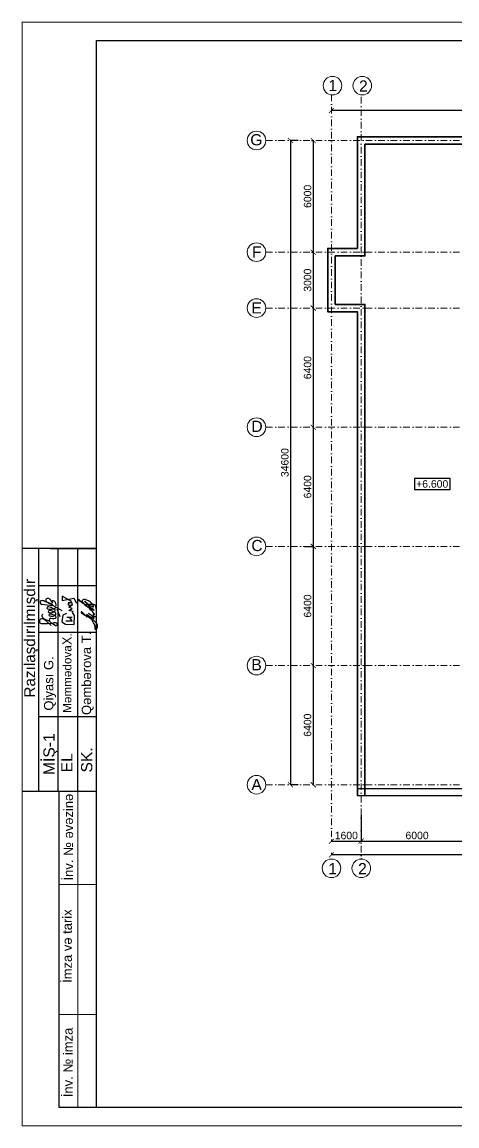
# Model space of a CAD drawing. Header units: millimetres. Extents: x 895788 to 1136524, y -21936 to 400945.
# Drawn here: x 1016239 to 1039591, y 271630 to 330912 of the extents above; entities that cross this region are included whole.
import ezdxf

# ---------------------------------------------------------------- set-up
doc = ezdxf.new("R2010")
doc.units = ezdxf.units.MM
doc.linetypes.add('Штрихпунктирная', pattern=[670.277762, 352.777767, -176.388884, 0, -141.111112])
for name, color, linetype, lineweight in [('0_Pen_No__1', 7, 'Continuous', 15), ('0_Ном._пера__7', 7, 'Continuous', 60), ('LLLLLLLL', 7, 'Continuous', 30), ('невидимка_Ном._пера__241_Ном._пера__7', 7, 'Continuous', 60), ('оси_Ном._пера__1', 7, 'Continuous', 15), ('оси_Ном._пера__242_Ном._пера__21', 7, 'Continuous', 30), ('перегородка_Ном._пера__7_Ном._пера__7', 7, 'Continuous', 60), ('размер_Ном._пера__1_Ном._пера__7', 7, 'Continuous', 60), ('размер_Ном._пера__241_Ном._пера__7', 7, 'Continuous', 60), ('Чертеж эскизный_Ном._пера__1_Ном._пера__241_Ном._пера__21', 7, 'Continuous', 30)]:
    doc.layers.add(name, color=color, linetype=linetype, lineweight=lineweight)
doc.layers.add('Lines', color=7, linetype='Continuous')
doc.styles.add('ARİAL', font='arial.ttf')
doc.styles.get("Standard").update_dxf_attribs({"font": 'arial.ttf', "height": 400})
doc.styles.add('Times  New  Roman', font='A3TI(LA).TTF')
doc.styles.add('СГЕНЕРИР_СТИЛЬ_1', font='arial.ttf')
doc.dimstyles.new('razmeri a-g', dxfattribs={"dimtxt": 400, "dimasz": 270, "dimexe": 1.25, "dimexo": 0.625, "dimgap": 100, "dimtad": 1, "dimdec": 0, "dimtxsty": 'Standard', "dimblk": 'ARCHTICK', "dimcen": 2.5, "dimadec": 0, "dimazin": 0, "dimtfac": 1, "dimtdec": 0, "dimtmove": 0, "dimatfit": 3, "dimfxl": 1, "dimarcsym": 0})

# ---------------------------------------------------------------- blocks, each defined once
blk = doc.blocks.new('_ArchTick')
at = {"color": 0, "linetype": 'ByBlock', "const_width": 0.15}
blk.add_lwpolyline([(-0.5, -0.5), (0.5, 0.5)], dxfattribs=at)
blk = doc.blocks.new('*D136')
at = {"color": 0, "lineweight": -2, "transparency": 16777216}
for p, q in [((1032851, 286297), (1032851, 286187)), ((1078052, 286189), (1032851, 286189)), ((1078052, 286297), (1078052, 286187))]:
    blk.add_line(p, q, dxfattribs=at)
at = {"layer": 'Defpoints', "color": 0, "transparency": 16777216}
for p in [(1032851, 286298), (1032851, 286189), (1078052, 286298)]:
    blk.add_point(p, dxfattribs=at)
at = {"color": 0, "lineweight": -2, "transparency": 16777216, "xscale": 270, "yscale": 270, "zscale": 270, "rotation": 180}
blk.add_blockref('_ArchTick', (1032851, 286189), dxfattribs=at)
at = {"color": 0, "lineweight": -2, "transparency": 16777216, "xscale": 270, "yscale": 270, "zscale": 270}
blk.add_blockref('_ArchTick', (1078052, 286189), dxfattribs=at)
at = {"color": 0, "transparency": 16777216, "insert": (1055452, 286493), "char_height": 400, "attachment_point": 5}
blk.add_mtext('45200', dxfattribs=at)
blk = doc.blocks.new('*D137')
at = {"color": 0, "lineweight": -2, "transparency": 16777216}
for p, q in [((1032851, 287004), (1032851, 286918)), ((1034451, 287004), (1034451, 286918)), ((1032851, 286919), (1034451, 286919))]:
    blk.add_line(p, q, dxfattribs=at)
at = {"layer": 'Defpoints', "color": 0, "transparency": 16777216}
for p in [(1032851, 287005), (1034451, 287005), (1034451, 286919)]:
    blk.add_point(p, dxfattribs=at)
at = {"color": 0, "lineweight": -2, "transparency": 16777216, "xscale": 270, "yscale": 270, "zscale": 270, "rotation": 180}
blk.add_blockref('_ArchTick', (1032851, 286919), dxfattribs=at)
at = {"color": 0, "lineweight": -2, "transparency": 16777216, "xscale": 270, "yscale": 270, "zscale": 270}
blk.add_blockref('_ArchTick', (1034451, 286919), dxfattribs=at)
at = {"color": 0, "transparency": 16777216, "insert": (1033651, 287224), "char_height": 400, "attachment_point": 5}
blk.add_mtext('1600', dxfattribs=at)
blk = doc.blocks.new('*D138')
at = {"color": 0, "lineweight": -2, "transparency": 16777216}
for p, q in [((1034451, 288311), (1034451, 286921)), ((1034451, 286922), (1040451, 286922)), ((1040451, 286923), (1040451, 286923))]:
    blk.add_line(p, q, dxfattribs=at)
at = {"layer": 'Defpoints', "color": 0, "transparency": 16777216}
for p in [(1034451, 288312), (1040451, 286922), (1040451, 286922)]:
    blk.add_point(p, dxfattribs=at)
at = {"color": 0, "lineweight": -2, "transparency": 16777216, "xscale": 270, "yscale": 270, "zscale": 270, "rotation": 180}
blk.add_blockref('_ArchTick', (1034451, 286922), dxfattribs=at)
at = {"color": 0, "lineweight": -2, "transparency": 16777216, "xscale": 270, "yscale": 270, "zscale": 270}
blk.add_blockref('_ArchTick', (1040451, 286922), dxfattribs=at)
at = {"color": 0, "transparency": 16777216, "insert": (1037451, 287226), "char_height": 400, "attachment_point": 5}
blk.add_mtext('6000', dxfattribs=at)
blk = doc.blocks.new('*D146')
at = {"color": 0, "lineweight": -2, "transparency": 16777216}
for p, q in [((1031059, 324553), (1030654, 324553)), ((1030655, 324553), (1030655, 289953)), ((1031059, 289953), (1030654, 289953))]:
    blk.add_line(p, q, dxfattribs=at)
at = {"layer": 'Defpoints', "color": 0, "transparency": 16777216}
for p in [(1031059, 324553), (1030655, 289953), (1031059, 289953)]:
    blk.add_point(p, dxfattribs=at)
at = {"color": 0, "lineweight": -2, "transparency": 16777216, "xscale": 270, "yscale": 270, "zscale": 270}
for p, rotation in [((1030655, 324553), 90), ((1030655, 289953), 270)]:
    blk.add_blockref('_ArchTick', p, dxfattribs=dict(at, rotation=rotation))
at = {"color": 0, "transparency": 16777216, "insert": (1030351, 307253), "char_height": 400, "attachment_point": 5, "rotation": 90}
blk.add_mtext('34600', dxfattribs=at)
blk = doc.blocks.new('*D147')
at = {"color": 0, "lineweight": -2, "transparency": 16777216}
for p, q in [((1031778, 324553), (1031876, 324553)), ((1031875, 324553), (1031875, 318553)), ((1031778, 318553), (1031876, 318553))]:
    blk.add_line(p, q, dxfattribs=at)
at = {"layer": 'Defpoints', "color": 0, "transparency": 16777216}
for p in [(1031777, 324553), (1031777, 318553), (1031875, 318553)]:
    blk.add_point(p, dxfattribs=at)
at = {"color": 0, "lineweight": -2, "transparency": 16777216, "xscale": 270, "yscale": 270, "zscale": 270}
for p, rotation in [((1031875, 324553), 90), ((1031875, 318553), 270)]:
    blk.add_blockref('_ArchTick', p, dxfattribs=dict(at, rotation=rotation))
at = {"color": 0, "transparency": 16777216, "insert": (1031571, 321553), "char_height": 400, "attachment_point": 5, "rotation": 90}
blk.add_mtext('6000', dxfattribs=at)
blk = doc.blocks.new('*D148')
at = {"color": 0, "lineweight": -2, "transparency": 16777216}
for p, q in [((1031778, 318553), (1031876, 318553)), ((1031875, 318553), (1031875, 315553)), ((1031875, 315553), (1031876, 315553))]:
    blk.add_line(p, q, dxfattribs=at)
at = {"layer": 'Defpoints', "color": 0, "transparency": 16777216}
for p in [(1031777, 318553), (1031875, 315553), (1031875, 315553)]:
    blk.add_point(p, dxfattribs=at)
at = {"color": 0, "lineweight": -2, "transparency": 16777216, "xscale": 270, "yscale": 270, "zscale": 270}
for p, rotation in [((1031875, 318553), 90), ((1031875, 315553), 270)]:
    blk.add_blockref('_ArchTick', p, dxfattribs=dict(at, rotation=rotation))
at = {"color": 0, "transparency": 16777216, "insert": (1031570, 317053), "char_height": 400, "attachment_point": 5, "rotation": 90}
blk.add_mtext('3000', dxfattribs=at)
blk = doc.blocks.new('*D149')
at = {"color": 0, "lineweight": -2, "transparency": 16777216}
for p, q in [((1031875, 315553), (1031876, 315553)), ((1031875, 315553), (1031875, 309153)), ((1031875, 309153), (1031876, 309153))]:
    blk.add_line(p, q, dxfattribs=at)
at = {"layer": 'Defpoints', "color": 0, "transparency": 16777216}
for p in [(1031875, 315553), (1031875, 309153), (1031875, 309153)]:
    blk.add_point(p, dxfattribs=at)
at = {"color": 0, "lineweight": -2, "transparency": 16777216, "xscale": 270, "yscale": 270, "zscale": 270}
for p, rotation in [((1031875, 315553), 90), ((1031875, 309153), 270)]:
    blk.add_blockref('_ArchTick', p, dxfattribs=dict(at, rotation=rotation))
at = {"color": 0, "transparency": 16777216, "insert": (1031571, 312353), "char_height": 400, "attachment_point": 5, "rotation": 90}
blk.add_mtext('6400', dxfattribs=at)
blk = doc.blocks.new('*D150')
at = {"color": 0, "lineweight": -2, "transparency": 16777216}
for p, q in [((1031875, 309153), (1031876, 309153)), ((1031875, 309153), (1031875, 302753)), ((1031403, 302753), (1031876, 302753))]:
    blk.add_line(p, q, dxfattribs=at)
at = {"layer": 'Defpoints', "color": 0, "transparency": 16777216}
for p in [(1031875, 309153), (1031402, 302753), (1031875, 302753)]:
    blk.add_point(p, dxfattribs=at)
at = {"color": 0, "lineweight": -2, "transparency": 16777216, "xscale": 270, "yscale": 270, "zscale": 270}
for p, rotation in [((1031875, 309153), 90), ((1031875, 302753), 270)]:
    blk.add_blockref('_ArchTick', p, dxfattribs=dict(at, rotation=rotation))
at = {"color": 0, "transparency": 16777216, "insert": (1031571, 305953), "char_height": 400, "attachment_point": 5, "rotation": 90}
blk.add_mtext('6400', dxfattribs=at)
blk = doc.blocks.new('*D151')
at = {"color": 0, "lineweight": -2, "transparency": 16777216}
for p, q in [((1031403, 302753), (1031876, 302753)), ((1031875, 302753), (1031875, 296353)), ((1031875, 296353), (1031876, 296353))]:
    blk.add_line(p, q, dxfattribs=at)
at = {"layer": 'Defpoints', "color": 0, "transparency": 16777216}
for p in [(1031402, 302753), (1031875, 296353), (1031875, 296353)]:
    blk.add_point(p, dxfattribs=at)
at = {"color": 0, "lineweight": -2, "transparency": 16777216, "xscale": 270, "yscale": 270, "zscale": 270}
for p, rotation in [((1031875, 302753), 90), ((1031875, 296353), 270)]:
    blk.add_blockref('_ArchTick', p, dxfattribs=dict(at, rotation=rotation))
at = {"color": 0, "transparency": 16777216, "insert": (1031571, 299553), "char_height": 400, "attachment_point": 5, "rotation": 90}
blk.add_mtext('6400', dxfattribs=at)
blk = doc.blocks.new('*D152')
at = {"color": 0, "lineweight": -2, "transparency": 16777216}
for p, q in [((1031874, 296353), (1031874, 296353)), ((1031875, 296353), (1031875, 289953)), ((1031875, 289953), (1031876, 289953))]:
    blk.add_line(p, q, dxfattribs=at)
at = {"layer": 'Defpoints', "color": 0, "transparency": 16777216}
for p in [(1031875, 296353), (1031875, 289953), (1031875, 289953)]:
    blk.add_point(p, dxfattribs=at)
at = {"color": 0, "lineweight": -2, "transparency": 16777216, "xscale": 270, "yscale": 270, "zscale": 270}
for p, rotation in [((1031875, 296353), 90), ((1031875, 289953), 270)]:
    blk.add_blockref('_ArchTick', p, dxfattribs=dict(at, rotation=rotation))
at = {"color": 0, "transparency": 16777216, "insert": (1031571, 293153), "char_height": 400, "attachment_point": 5, "rotation": 90}
blk.add_mtext('6400', dxfattribs=at)
blk = doc.blocks.new('*D153')
at = {"color": 0, "lineweight": -2, "transparency": 16777216}
for p, q in [((1032851, 326270), (1032851, 326161)), ((1078052, 326162), (1032851, 326162)), ((1078052, 326270), (1078052, 326161))]:
    blk.add_line(p, q, dxfattribs=at)
at = {"layer": 'Defpoints', "color": 0, "transparency": 16777216}
for p in [(1032851, 326271), (1032851, 326162), (1078052, 326271)]:
    blk.add_point(p, dxfattribs=at)
at = {"color": 0, "lineweight": -2, "transparency": 16777216, "xscale": 270, "yscale": 270, "zscale": 270, "rotation": 180}
blk.add_blockref('_ArchTick', (1032851, 326162), dxfattribs=at)
at = {"color": 0, "lineweight": -2, "transparency": 16777216, "xscale": 270, "yscale": 270, "zscale": 270}
blk.add_blockref('_ArchTick', (1078052, 326162), dxfattribs=at)
at = {"color": 0, "transparency": 16777216, "insert": (1055452, 326466), "char_height": 400, "attachment_point": 5}
blk.add_mtext('45200', dxfattribs=at)

msp = doc.modelspace()

# ---------------------------------------------------------------- linework, layer by layer
at = {"lineweight": 30}
for p, q in [((1020231.322, 302636.082), (1016250.01, 302636.082)), ((1020231.322, 289594.482), (1016250.01, 289594.482)), ((1018235.295, 272628.254), (1018235.295, 289594.482)), ((1020231.322, 272628.254), (1018235.295, 272628.254))]:
    msp.add_line(p, q, dxfattribs=at)
at = {"lineweight": -3}
for p, q in [((1017141.466, 289594.482), (1017141.466, 302636.082)), ((1018184.794, 289594.482), (1018184.794, 302636.082)), ((1019228.122, 289594.482), (1019228.122, 302636.082))]:
    msp.add_line(p, q, dxfattribs=at)
for p, q in [((1017723.322, 302636.082), (1020231.322, 302636.082)), ((1017723.322, 302636.082), (1020231.322, 302636.082)), ((1017723.322, 302636.082), (1020231.322, 302636.082)), ((1020231.322, 300629.682), (1017141.466, 300629.682)), ((1020231.322, 298120.55), (1017141.466, 298120.55)), ((1020237.705, 293607.282), (1017141.466, 293607.282))]:
    msp.add_line(p, q)
at = {"color": 5, "lineweight": 30}
for p, q in [((1018808.739, 299845.177), (1018398.19, 300080.255)), ((1018398.19, 300080.255), (1018398.19, 299841.646)), ((1018398.19, 299841.646), (1019012.08, 299974.712)), ((1019012.08, 299974.712), (1019168.43, 299707.657)), ((1018707.224, 299730.893), (1018884.791, 299739.794)), ((1018800.008, 299730.893), (1018707.224, 299730.893)), ((1018716.608, 299700.995), (1018800.008, 299730.893)), ((1018716.608, 299700.995), (1018720.64, 299609.78)), ((1018760.482, 299581.713), (1018720.64, 299609.78)), ((1018751.854, 299484.362), (1018949.278, 299633.054)), ((1018936.712, 299416.029), (1018751.854, 299484.362)), ((1018756.638, 299313.115), (1018936.712, 299416.029)), ((1018760.482, 299581.713), (1018942.591, 299628.018)), ((1018884.791, 299739.794), (1018800.008, 299730.893)), ((1018874.129, 299789.093), (1018808.739, 299845.177)), ((1018884.791, 299739.794), (1018874.129, 299789.093)), ((1018927.346, 299704.339), (1018884.791, 299739.794)), ((1018942.591, 299628.018), (1018927.346, 299704.339)), ((1018422.232, 299067.194), (1018369.636, 298700.07)), ((1018630.274, 299145.544), (1018422.232, 299067.194)), ((1018644.143, 298952.545), (1018931.022, 298952.545)), ((1018987.074, 299260.154), (1018756.638, 299313.115)), ((1018930.806, 298758.005), (1018791.552, 298952.545)), ((1018948.01, 299210.849), (1018987.074, 299260.154)), ((1019061.104, 299047.49), (1018948.01, 299210.849)), ((1019041.389, 298565.784), (1019061.104, 299047.49)), ((1018369.636, 298700.07), (1018570.52, 298568.482)), ((1018570.52, 298568.482), (1019041.389, 298565.784)), ((1018591.748, 298758.005), (1018930.806, 298758.005)), ((1018591.748, 298758.005), (1018930.806, 298758.005))]:
    msp.add_line(p, q, dxfattribs=at)
at = {"lineweight": 30, "flags": 128}
msp.add_lwpolyline([(1020231.322, 329914.223), (1099074.38, 329914.223), (1099074.38, 272628.254), (1020231.322, 272628.254)], close=True, dxfattribs=at)
at = {"color": 7, "lineweight": 35}
for points in [[(1076651.496, 324752.927), (1034251.496, 324752.927), (1034251.496, 318752.922), (1032651.691, 318752.922), (1032651.691, 315352.922), (1034251.32, 315352.922), (1034251.32, 289353.435)], [(1076252.866, 324351.49), (1034650.716, 324351.49), (1034650.716, 318352.922), (1033052.522, 318352.922), (1033052.522, 315752.365), (1034652.701, 315752.922), (1034652.701, 289353.434)]]:
    msp.add_lwpolyline(points, dxfattribs=at)
at = {"color": 0, "lineweight": 30}
for points in [[(1034751.496, 324752.927), (1076151.496, 324752.927)], [(1034251.334, 289353.435), (1034251.691, 315252.922)], [(1034651.334, 289353.434), (1034651.339, 289752.922)]]:
    msp.add_lwpolyline(points, dxfattribs=at)
msp.add_lwpolyline([(1046651.32, 289353.43), (1034251.323, 289353.435), (1034251.323, 289753.435), (1046651.32, 289753.43)], close=True, dxfattribs=at)
at = {"color": 5, "lineweight": 30}
for points in [[(1019248.003, 299917.227), (1019245.35, 299917.191), (1019255.73, 299905.412), (1019265.518, 299894.757)], [(1019263.743, 299907.652), (1019256.885, 299912.362), (1019249.719, 299917.25), (1019248.003, 299917.227)], [(1019415.204, 299795.649), (1019371.728, 299829.82), (1019333.861, 299859.487), (1019263.743, 299907.652)], [(1019265.518, 299894.757), (1019333.13, 299821.165), (1019372.546, 299801.2), (1019417.958, 299770.324)], [(1019658.88, 299598.077), (1019575.568, 299669.349), (1019487.607, 299738.744), (1019415.204, 299795.649)], [(1019417.958, 299770.324), (1019488.213, 299722.557), (1019572.821, 299648.676), (1019657.21, 299582.089)], [(1019469.591, 299828.202), (1019465.549, 299804.953), (1019470.65, 299781.194), (1019480.186, 299759.234)], [(1019494.567, 299876.705), (1019481.5, 299864.244), (1019472.751, 299846.379), (1019469.591, 299828.202)], [(1019480.186, 299759.234), (1019503.09, 299706.487), (1019551.577, 299664.12), (1019604.365, 299646.674)], [(1019577.633, 299903.032), (1019547.325, 299902.719), (1019515.438, 299896.606), (1019494.567, 299876.705)], [(1019748.875, 299853.523), (1019695.03, 299880.041), (1019639.634, 299903.672), (1019577.633, 299903.032)], [(1019607.966, 299801.734), (1019585.612, 299823.95), (1019648.665, 299758.165), (1019695.516, 299714.184)], [(1019618.478, 299791.221), (1019614.565, 299795.13), (1019610.65, 299799.067), (1019607.966, 299801.734)], [(1019791.996, 299617.704), (1019746.942, 299669.689), (1019683.064, 299726.704), (1019618.478, 299791.221)], [(1019657.21, 299582.089), (1019763.685, 299498.076), (1019869.811, 299425.675), (1019979.692, 299373.435)], [(1019939.371, 299336.176), (1019855.756, 299420.899), (1019760.796, 299510.892), (1019658.88, 299598.077)], [(1019695.516, 299714.184), (1019760.649, 299653.04), (1019794.466, 299634.034), (1019833.945, 299611.88)], [(1019955.476, 299717.623), (1019895.285, 299774.39), (1019823.573, 299816.735), (1019748.875, 299853.523)], [(1020000.347, 299409.352), (1019873.052, 299500.111), (1019846.094, 299555.282), (1019791.996, 299617.704)], [(1019833.945, 299611.88), (1019868.782, 299592.33), (1019908.027, 299570.327), (1019967.068, 299538.741)], [(1020044.995, 299612.927), (1020018.959, 299649.907), (1019989.005, 299686.003), (1019955.476, 299717.623)], [(1019967.068, 299538.741), (1020010.284, 299515.621), (1020064.105, 299487.366), (1020075.452, 299513.97)], [(1019969.768, 299646.674), (1020005.057, 299648.342), (1020040.661, 299653.617), (1020075.555, 299646.674)], [(1020111.807, 299321.97), (1020145.903, 299313.881), (1020061.534, 299365.728), (1020000.347, 299409.352)], [(1020075.452, 299550.923), (1020070.123, 299575.614), (1020058.052, 299594.382), (1020044.995, 299612.927)], [(1020075.452, 299513.97), (1020079.223, 299522.812), (1020078.302, 299537.715), (1020075.452, 299550.923)], [(1020075.555, 299646.674), (1020100.507, 299641.71), (1020125.096, 299630.498), (1020143.448, 299613.315)], [(1020143.448, 299613.315), (1020165.987, 299592.214), (1020179.12, 299562.106), (1020187.887, 299531.736)], [(1020187.887, 299531.736), (1020200.393, 299488.417), (1020204.016, 299444.563), (1020207.638, 299400.708)], [(1019420.579, 299230.975), (1019411.344, 299225.115), (1019405.875, 299209.827), (1019406.588, 299197.349)], [(1019406.588, 299197.349), (1019407.999, 299172.7), (1019433.533, 299159.012), (1019457.459, 299146.478)], [(1019467.17, 299220.647), (1019451.247, 299230.145), (1019432.68, 299238.653), (1019420.579, 299230.975)], [(1019457.459, 299146.478), (1019517.609, 299114.969), (1019567.587, 299090.762), (1019618.317, 299063.792)], [(1019565.633, 299122.184), (1019537.572, 299156.787), (1019513.63, 299192.932), (1019467.17, 299220.647)], [(1019736.283, 298951.534), (1019675.275, 299006.873), (1019614.267, 299062.212), (1019565.633, 299122.184)], [(1019618.317, 299063.792), (1019752.196, 298992.619), (1019891.31, 298902.209), (1020024.245, 298812.695)], [(1019889.318, 298940.278), (1019802.182, 299019.629), (1019662.957, 299112.675), (1019693.074, 299098.406)], [(1019693.074, 299098.406), (1019705.933, 299092.314), (1019749.664, 299066.657), (1019785.993, 299044.134)], [(1019785.993, 299044.134), (1019833.797, 299014.496), (1019868.785, 298990.284), (1019906.009, 298968.991)], [(1019809.012, 299158.13), (1019789.853, 299170.403), (1019898.392, 299103.777), (1019967.639, 299062.459)], [(1019879.928, 299112.762), (1019852.8, 299130.68), (1019817.719, 299152.553), (1019809.012, 299158.13)], [(1020024.299, 298987.138), (1019962.171, 299051.745), (1019941.597, 299072.033), (1019879.928, 299112.762)], [(1020079.474, 298645.459), (1020030.975, 298745.897), (1020010.614, 298829.819), (1019889.318, 298940.278)], [(1019906.009, 298968.991), (1019955.59, 298940.63), (1020009.138, 298917.45), (1020076.377, 298888.079)], [(1020100.87, 299151.201), (1020041.733, 299229.91), (1019992.875, 299281.964), (1019939.371, 299336.176)], [(1019967.639, 299062.459), (1020014.577, 299034.452), (1020043.462, 299018.073), (1020080.381, 299007.181)], [(1019979.692, 299373.435), (1020014.36, 299356.953), (1020049.403, 299342.477), (1020092.065, 299328.063)], [(1020024.245, 298812.695), (1020082.261, 298773.628), (1020139.101, 298734.732), (1020188.998, 298685.216)], [(1020105.813, 298876.937), (1020134.614, 298871.853), (1020068.798, 298940.864), (1020024.299, 298987.138)], [(1020057.514, 299107.374), (1020050.887, 299093.288), (1020072.251, 299075.539), (1020091.189, 299073.7)], [(1020075.873, 299118.725), (1020069.273, 299119.39), (1020060.518, 299113.758), (1020057.514, 299107.374)], [(1020091.953, 299102.645), (1020087.39, 299110.335), (1020082.827, 299118.025), (1020075.873, 299118.725)], [(1020076.377, 298888.079), (1020087.598, 298883.178), (1020099.199, 298878.104), (1020105.813, 298876.937)], [(1020080.381, 299007.181), (1020109.008, 298998.735), (1020142.465, 298993.589), (1020175.923, 298988.442)], [(1020091.189, 299073.7), (1020105.757, 299072.285), (1020118.889, 299080.286), (1020123.993, 299090.011)], [(1020092.065, 299328.063), (1020099.338, 299325.606), (1020106.834, 299323.151), (1020111.807, 299321.97)], [(1020123.993, 299090.011), (1020133.106, 299107.374), (1020116.623, 299130.233), (1020100.87, 299151.201)], [(1020162.704, 298458.174), (1020145.743, 298522.476), (1020107.807, 298586.785), (1020079.474, 298645.459)], [(1020158.134, 298292.05), (1020157.793, 298297.448), (1020160.459, 298306.556), (1020162.704, 298315.431)], [(1020240.729, 298344.035), (1020211.362, 298310.113), (1020159.528, 298269.94), (1020158.134, 298292.05)], [(1020162.704, 298315.431), (1020176.155, 298368.607), (1020174.517, 298413.389), (1020162.704, 298458.174)], [(1020188.998, 298685.216), (1020223.955, 298650.526), (1020255.505, 298610.624), (1020269.876, 298563.737)], [(1020280.221, 298449.858), (1020278.612, 298414.182), (1020274.718, 298383.295), (1020240.729, 298344.035)], [(1020269.876, 298563.737), (1020281.136, 298527), (1020281.85, 298485.975), (1020280.221, 298449.858)]]:
    msp.add_open_spline(points, degree=3, dxfattribs=at)
msp.add_open_spline([(1019604.365, 299646.674), (1019672.372, 299624.198), (1019747.518, 299643.083), (1019820.287, 299646.674), (1019870.664, 299649.16), (1019919.902, 299644.317), (1019969.768, 299646.674)], degree=3, knots=[33, 33, 33, 33, 34, 34, 34, 35, 35, 35, 35], dxfattribs=at)
at = {"layer": 'Lines', "linetype": 'ByBlock'}
msp.add_line((1017805.806, 302636.082), (1020231.322, 302636.082), dxfattribs=at)
msp.add_line((1017805.806, 302636.082), (1020231.322, 302636.082), dxfattribs=at)
at = {"layer": 'невидимка_Ном._пера__241_Ном._пера__7', "linetype": 'Continuous', "lineweight": 30}
msp.add_line((1020231.322, 289594.482), (1016250.01, 289594.482), dxfattribs=at)
at = {"layer": 'невидимка_Ном._пера__241_Ном._пера__7', "linetype": 'Continuous', "lineweight": 20, "flags": 128}
msp.add_lwpolyline([(1016239.268, 330912.237), (1100072.394, 330912.237), (1100072.394, 271630.241), (1016239.268, 271630.241)], close=True, dxfattribs=at)
at = {"layer": 'оси_Ном._пера__1', "linetype": 'Штрихпунктирная'}
for p, q in [((1029328.779, 324552.927), (1079023.692, 324552.927)), ((1029328.779, 318552.922), (1079023.692, 318552.922)), ((1029328.779, 315552.922), (1079023.692, 315552.922)), ((1029328.779, 309152.922), (1079023.692, 309152.922)), ((1029328.779, 302752.922), (1079023.692, 302752.922)), ((1029328.779, 296352.922), (1079023.692, 296352.922)), ((1029328.779, 289952.947), (1079023.692, 289952.947))]:
    msp.add_line(p, q, dxfattribs=at)
at = {"layer": 'оси_Ном._пера__1', "linetype": 'Штрихпунктирная', "flags": 128}
for points in [[(1032851.496, 327022.392), (1032851.496, 290014.818), (1032851.496, 287156.344)], [(1034451.496, 326895.657), (1034451.496, 288823.183), (1034451.496, 285964.71)]]:
    msp.add_lwpolyline(points, dxfattribs=at)
at = {"layer": 'оси_Ном._пера__1', "linetype": 'Continuous'}
for centre in [(1032907.234, 327498.189), (1034507.234, 327498.189), (1028828.779, 324552.927), (1028828.779, 318552.922), (1028828.779, 315552.922), (1028828.974, 309152.922), (1028828.974, 302752.922), (1028828.974, 296352.922), (1028828.974, 289952.947), (1032855.332, 285464.724), (1034455.332, 285464.724)]:
    msp.add_circle(centre, 500, dxfattribs=at)
at = {"layer": 'оси_Ном._пера__242_Ном._пера__21', "linetype": 'Continuous'}
for p, q in [((1039226.068, 306398.424), (1037315.621, 306398.424)), ((1037315.621, 306398.424), (1037315.621, 305808.599)), ((1039226.068, 305808.599), (1039226.068, 306398.424)), ((1037315.621, 305808.599), (1039226.068, 305808.599))]:
    msp.add_line(p, q, dxfattribs=at)
at = {"layer": 'размер_Ном._пера__241_Ном._пера__7', "linetype": 'Continuous', "lineweight": 20}
for p, q in [((1019233.308, 272628.254), (1019233.308, 289594.482)), ((1020231.322, 284604.415), (1018235.295, 284604.415)), ((1020231.322, 277618.321), (1018235.295, 277618.321))]:
    msp.add_line(p, q, dxfattribs=at)
at = {"layer": 'Чертеж эскизный_Ном._пера__1_Ном._пера__241_Ном._пера__21', "color": 5, "linetype": 'Continuous', "lineweight": 30}
for p, q in [((1017326.733, 299646.956), (1017857.775, 299588.27)), ((1017684.888, 299720.294), (1017494.271, 299774.657)), ((1017560.992, 299755.629), (1017524.615, 299808.282)), ((1017889.095, 299579.584), (1017560.992, 299755.629)), ((1017794.195, 299464.77), (1017677.388, 299509.174)), ((1017784.121, 299661.245), (1017684.888, 299720.294)), ((1017706.096, 299932.117), (1017834.266, 299755.44)), ((1017889.095, 299579.584), (1017784.121, 299661.245)), ((1017916.742, 299397.754), (1017794.195, 299464.77)), ((1017834.266, 299755.44), (1017877.966, 299707.288)), ((1017877.966, 299707.288), (1017849.263, 299820.346)), ((1018134.424, 299440.983), (1017889.095, 299579.584)), ((1018015.725, 299503.051), (1017889.095, 299579.584)), ((1018002.268, 299338.002), (1017916.742, 299397.754)), ((1018013.167, 299750.87), (1018056.749, 299615.668)), ((1018056.749, 299615.668), (1018054.991, 299560.603)), ((1018287.195, 298963.208), (1018128.565, 299376.546)), ((1018389.126, 299298.282), (1018134.424, 299440.983)), ((1017804.305, 298497.055), (1017442.303, 298823.745)), ((1017712.646, 298732.176), (1017483.133, 298830.357)), ((1017645.05, 299246.387), (1017693.085, 299203.038)), ((1017896.121, 299263.841), (1017765.373, 299312.112)), ((1017782.357, 298891.511), (1017865.305, 298882.021)), ((1017799.815, 298997.774), (1017914.044, 299003.631)), ((1017956.925, 299060.804), (1017812.469, 299108.372)), ((1017848.672, 299206.434), (1017943.927, 299240.2)), ((1017865.305, 298882.021), (1017947.785, 298881.669)), ((1018013.631, 299205.729), (1017896.121, 299263.841)), ((1017914.044, 299003.631), (1018002.043, 299035.976)), ((1017943.927, 299240.2), (1018004.845, 299287.741)), ((1017947.785, 298881.669), (1018029.796, 298890.455)), ((1018055.924, 299006.325), (1017956.925, 299060.804)), ((1018029.796, 298890.455), (1018077.715, 298938.724)), ((1018077.715, 298938.724), (1018055.924, 299006.325)), ((1017315.945, 298606.468), (1017612.943, 298621.696)), ((1017612.943, 298621.696), (1017896.233, 298636.221)), ((1017866.357, 298593.459), (1017712.646, 298732.176)), ((1017823.126, 298632.473), (1017712.646, 298732.176)), ((1018012.454, 298513.907), (1017866.357, 298593.459))]:
    msp.add_line(p, q, dxfattribs=at)
for centre, radius, start, end in [((1017331.132, 299774.438), 127.559, 172.14005681, 268.02367588), ((1017317.729, 299695.77), 148.314, 86.52038563, 139.60647799), ((1017319.365, 299588.433), 255.483, 46.79506298, 88.34779107), ((1017597.866, 299862.823), 91.326, 125.00979867, 216.67104647), ((1017622.462, 299838.018), 125.893, 48.36981527, 127.70235908), ((1017619.701, 299451.518), 44.885, 128.90721813, 250.38281476), ((1017650.017, 299438.988), 75.334, 68.69505144, 140.95262395), ((1017762.883, 299775.251), 398.759, 246.61798645, 291.12698173), ((1017882.548, 299788.538), 46.04, 99.65302231, 136.29980917), ((1017899.088, 299717.596), 118.833, 16.26057416, 101.77990778), ((1017896.697, 299639.573), 236.487, 272.40251222, 306.62169548), ((1017991.114, 299452.058), 46.71, 357.19360759, 80.73149847), ((1017301.466, 298738.513), 132.836, 127.12995996, 276.25770005), ((1017311.27, 298614.673), 246.74, 57.92308391, 111.38940455), ((1017379.98, 299026.452), 79.499, 115.537655, 212.06541787), ((1017599.866, 299131.131), 322.632, 207.08215848, 248.78820079), ((1017734.158, 299226.257), 91.354, 70.02008768, 167.27017918), ((1017764.428, 299007.283), 111.924, 64.58153513, 149.36131109), ((1017822.219, 299205.675), 209.104, 222.531348, 263.84924868), ((1017767.39, 299364.506), 177.746, 245.28871701, 297.21227366), ((1017803.935, 298789), 107.53, 141.28942853, 211.90054726), ((1017774.721, 298832.293), 59.709, 82.65290673, 156.34755492), ((1017965.204, 299117.74), 89.679, 294.25394371, 359.02890282), ((1017987.028, 299312.024), 30.118, 306.26750432, 59.60285496), ((1017978.593, 299135.332), 78.635, 345.93341007, 63.53976821), ((1017991.258, 298393.628), 260.54, 68.3464395, 111.39050869), ((1018052.629, 298604.141), 98.774, 246.00005832, 321.64135508), ((1018049.99, 298494.649), 146.006, 56.34630676, 75.15556782), ((1018103.56, 298579.816), 45.501, 305.65353571, 53.06415483)]:
    msp.add_arc(centre, radius, start, end, dxfattribs=at)

# ---------------------------------------------------------------- texts
at = {"style": 'ARİAL'}
for s, height, p in [('Razılaşdırılmışdır', 586.872, (1016941.427, 294634.905)), ('-1', 601.92, (1017986.822, 291968.441)), ('İŞ', 601.92, (1017986.822, 291173.956)), ('M', 601.92, (1017986.822, 290473.495)), (' EL', 601.92, (1018944.726, 290386.392))]:
    msp.add_text(s, height=height, rotation=90, dxfattribs=at).set_placement(p)
msp.add_text('Məmmədova', height=450, rotation=90).set_placement((1018888.63, 293813.606))
at = {"color": 7, "style": 'СГЕНЕРИР_СТИЛЬ_1'}
msp.add_text('SK.', height=601.9267, rotation=90, dxfattribs=at).set_placement((1020009.885, 290610.544))
at = {"layer": '0_Pen_No__1', "color": 7, "style": 'Times  New  Roman'}
msp.add_text(' X.', height=501.6, rotation=90, dxfattribs=at).set_placement((1018904.778, 297275.563))
at = {"layer": '0_Ном._пера__7', "style": 'СГЕНЕРИР_СТИЛЬ_1'}
msp.add_text('+6.600', height=400, dxfattribs=at).set_placement((1037401.272, 305908.703))
at = {"layer": 'LLLLLLLL', "color": 0}
for s, p in [('rova T.', (1019945.509, 295994.379)), ('Qiyası G.', (1017916.686, 293932.811)), ('ə', (1019945.509, 295604.664)), ('mb', (1019945.509, 294631.231)), ('Q', (1019945.509, 293696.462)), ('ə', (1019945.509, 294241.516))]:
    msp.add_text(s, height=501.6, rotation=90, dxfattribs=at).set_placement(p)
at = {"layer": 'перегородка_Ном._пера__7_Ном._пера__7', "lineweight": 50, "style": 'СГЕНЕРИР_СТИЛЬ_1'}
for s, p in [('G', (1028495.319, 324292.305)), ('F', (1028586.513, 318263.914)), ('E', (1028554.5, 315263.914)), ('D', (1028554.695, 308900.76)), ('C', (1028554.695, 302500.76)), ('B', (1028554.695, 296100.76)), ('A', (1028554.695, 289663.94))]:
    msp.add_text(s, height=600, dxfattribs=at).set_placement(p)
at = {"layer": 'перегородка_Ном._пера__7_Ном._пера__7', "linetype": 'Continuous', "char_height": 600, "attachment_point": 1, "style": 'СГЕНЕРИР_СТИЛЬ_1'}
for s, insert in [('{\\fArial|b0|i0|c238|p38;1}', (1032690.213, 327805.216)), ('{\\fArial|b0|i0|c238|p38;2}', (1034336.996, 327779.091)), ('{\\fArial|b0|i0|c238|p38;1}', (1032680.6, 285745.626)), ('{\\fArial|b0|i0|c238|p38;2}', (1034285.093, 285745.626))]:
    msp.add_mtext(s, dxfattribs=dict(at, insert=insert))
at = {"layer": 'размер_Ном._пера__1_Ном._пера__7', "linetype": 'Continuous', "lineweight": 20, "char_height": 499.0067, "attachment_point": 7, "rotation": 90, "style": 'СГЕНЕРИР_СТИЛЬ_1'}
for s, insert in [('{İnv. № əvəzinə}', (1018984.508, 284810.158)), ('{İmza və tarix}', (1018918.105, 279311.367)), ('{İnv. № imza}', (1018961.299, 273173.121))]:
    msp.add_mtext(s, dxfattribs=dict(at, insert=insert))

# ---------------------------------------------------------------- dimensions: what is measured, and where the dimension line sits
for base, p1, p2, angle, picture, middle in [((1032851.496, 326161.759), (1078051.867, 326270.903), (1032851.496, 326270.903), 180, '*D153', (1055451.682, 326465.988)), ((1030655.225, 289953.455), (1031059.454, 324553.436), (1031059.454, 289953.455), 90, '*D146', (1030350.86, 307253.445)), ((1031874.828, 318553.43), (1031777.122, 324553.436), (1031777.122, 318553.43), 90, '*D147', (1031570.598, 321553.433)), ((1031874.828, 315553.43), (1031777.122, 318553.43), (1031874.828, 315553.43), 90, '*D148', (1031570.462, 317053.43)), ((1031874.828, 309153.43), (1031874.828, 315553.43), (1031874.828, 309153.43), 90, '*D149', (1031570.598, 312353.43)), ((1031874.828, 302753.43), (1031874.828, 309153.43), (1031402.2, 302753.43), 90, '*D150', (1031570.598, 305953.43)), ((1031874.828, 296353.43), (1031402.2, 302753.43), (1031874.828, 296353.43), 90, '*D151', (1031570.598, 299553.43)), ((1031874.828, 289952.947), (1031874.828, 296353.43), (1031874.828, 289952.947), 90, '*D152', (1031570.598, 293153.188)), ((1040451.496, 286921.878), (1034451.496, 288311.561), (1040451.496, 286921.878), 180, '*D138', (1037451.496, 287226.107)), ((1032851.496, 286188.696), (1078051.867, 286297.84), (1032851.496, 286297.84), 180, '*D136', (1055451.682, 286492.926))]:
    dim = msp.add_linear_dim(base=base, p1=p1, p2=p2, angle=angle, dimstyle='razmeri a-g')
    dim.commit()
    dim.dimension.update_dxf_attribs({"geometry": picture, "text_midpoint": middle})
dim = msp.add_linear_dim(base=(1034451.496, 286919.378), p1=(1032851.496, 287004.521), p2=(1034451.496, 287004.521), angle=180, dimstyle='razmeri a-g')
dim.commit()
dim.dimension.update_dxf_attribs({"geometry": '*D137', "text_midpoint": (1033651.496, 286919.378), "dimtype": 160})

doc.saveas('drawing.dxf')
